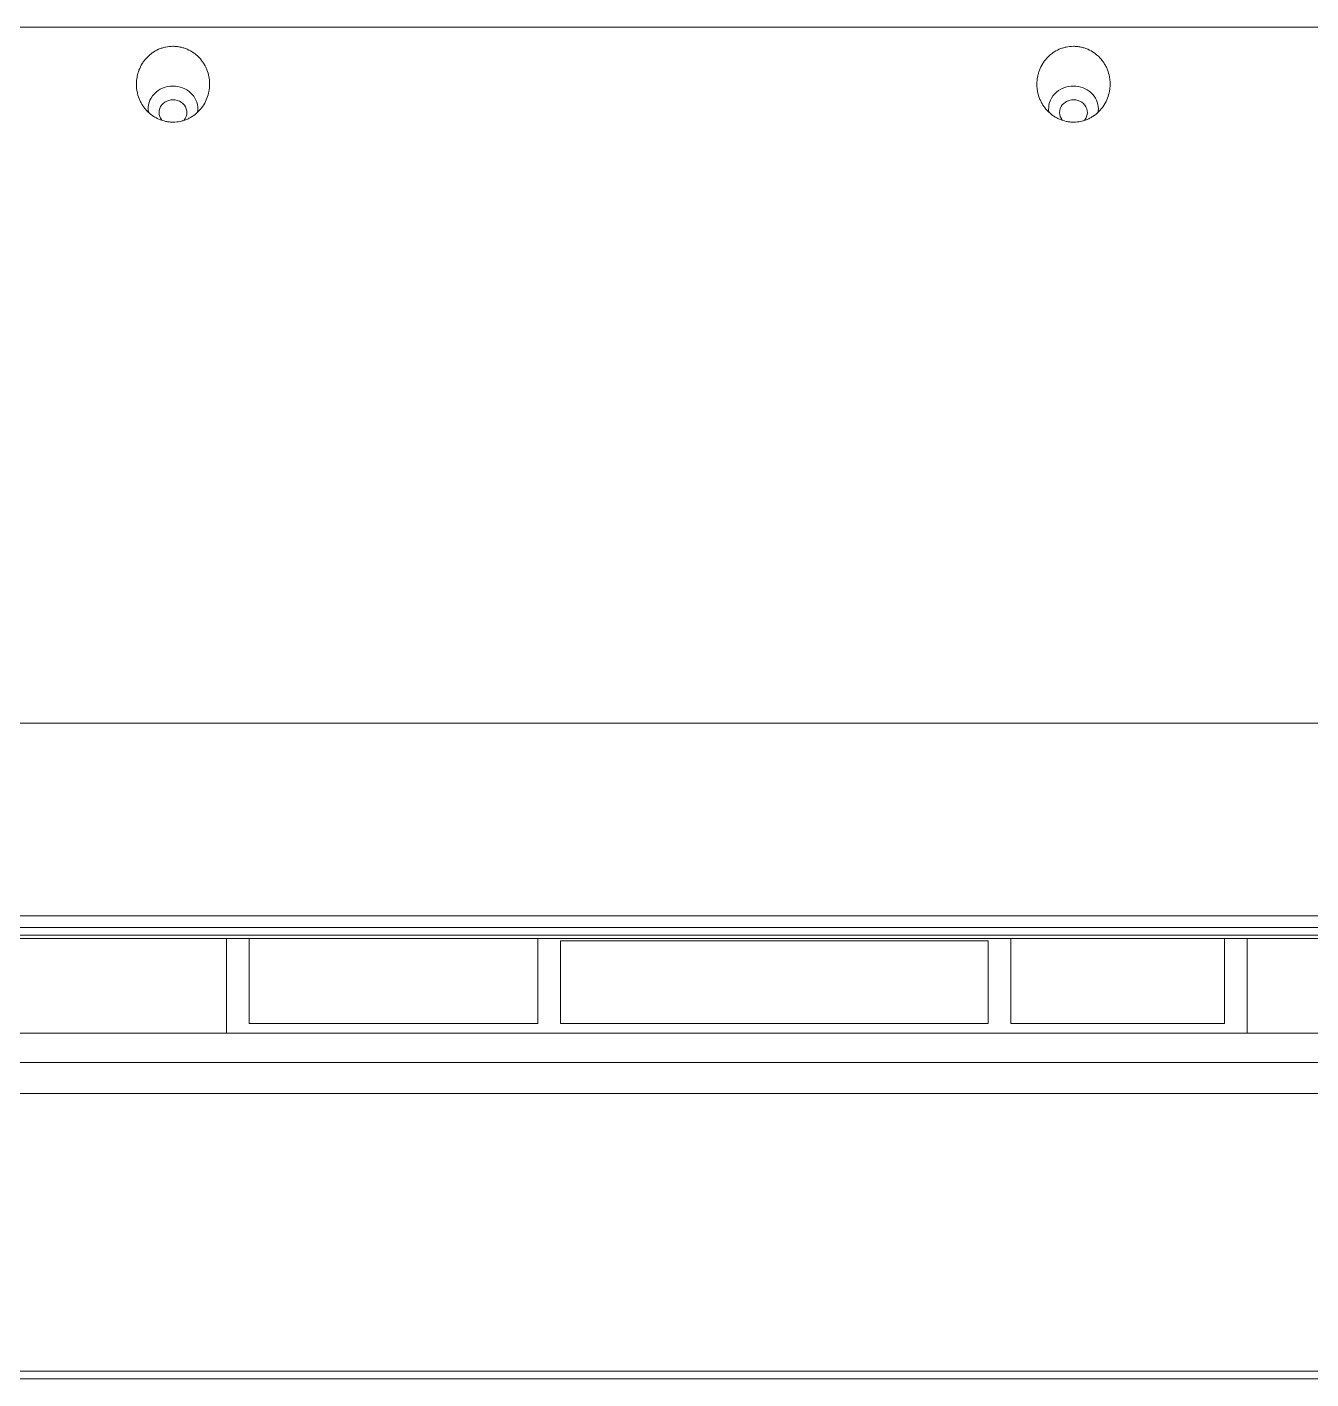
# Model space of a CAD drawing. Header units: inches. Extents: x 3778 to 56227, y -16914 to 35091.
# Drawn here: x 36409.96 to 36444.32, y -5230.45 to -5194.27 of the extents above; entities that cross this region are included whole.
import ezdxf

# ---------------------------------------------------------------- set-up
doc = ezdxf.new("R2010")
doc.units = ezdxf.units.IN
doc.header["$LTSCALE"] = 100
doc.header["$MEASUREMENT"] = 0
doc.layers.add('2-con', color=2, linetype='Continuous')
doc.layers.add('mark-B', color=2, linetype='Continuous', lineweight=20)

# ---------------------------------------------------------------- blocks, each defined once
blk = doc.blocks.new('무풍1way 일반')
at = {"layer": 'mark-B'}
for p, q in [((380.94, -399.523), (380.94, -402.051)), ((381.543, -402.051), (381.543, -399.778)), ((381.543, -399.778), (387.266, -399.778)), ((387.266, -402.051), (387.266, -399.778)), ((387.869, -399.778), (387.869, -401.987)), ((387.869, -399.778), (399.316, -399.778)), ((399.316, -401.987), (399.316, -399.778)), ((399.918, -399.778), (399.918, -402.051)), ((399.918, -399.778), (407.65, -399.778)), ((407.65, -399.778), (407.65, -402.051)), ((408.253, -402.051), (408.253, -399.524)), ((387.869, -401.987), (399.316, -401.987))]:
    blk.add_line(p, q, dxfattribs=at)
for centre, major_axis, start_param, end_param in [((385.586, -424.159), (0.372, 0), 2.493546, 6.283185), ((385.586, -424.159), (0.372, 0), 0, 0.633521), ((409.685, -424.159), (0.372, 0), 2.493546, 6.283185), ((409.685, -424.159), (0.372, 0), 0, 0.633521), ((385.586, -424.256), (-0.666, 0), 6.14093, 6.283185), ((385.586, -424.256), (-0.666, 0), 0, 1.5708), ((385.586, -424.256), (-0.666, 0), 1.570794, 3.290714), ((409.685, -424.256), (-0.666, 0), 6.14093, 6.283185), ((409.685, -424.256), (-0.666, 0), 0, 1.5708), ((409.685, -424.256), (-0.666, 0), 1.570794, 3.290714)]:
    blk.add_ellipse(centre, major_axis=major_axis, ratio=0.913545, start_param=start_param, end_param=end_param, dxfattribs=at)
for points, degree in [([(0, -390.265), (141.718, -390.265), (283.436, -390.265), (425.154, -390.265)], 3), ([(0, -390.265), (141.718, -390.265), (283.436, -390.265), (425.154, -390.265)], 3), ([(0, -399.521), (213.447, -399.52), (426.893, -399.523)], 2), ([(0, -399.521), (213.447, -399.52), (426.893, -399.523)], 2), ([(0, -402.344), (142.446, -402.344), (284.892, -402.344), (427.338, -402.344)], 3), ([(427.338, -402.661), (284.892, -402.661), (142.446, -402.661), (0, -402.661)], 3), ([(436.515, -407.818), (291.01, -407.818), (145.505, -407.818), (0, -407.818)], 3), ([(439.257, -426.445), (292.838, -426.445), (146.419, -426.445), (0, -426.445)], 3)]:
    blk.add_open_spline(points, degree=degree, dxfattribs=at)
for points, knots in [([(425.154, -390.476), (420.725, -390.476), (411.868, -390.476), (394.153, -390.476), (363.152, -390.476), (301.151, -390.476), (177.147, -390.476), (70.859, -390.476), (0, -390.476)], [0, 0, 0, 0, 0.03125, 0.0625, 0.125, 0.25, 0.5, 1, 1, 1, 1]), ([(425.154, -390.476), (420.725, -390.476), (411.868, -390.476), (394.153, -390.476), (363.152, -390.476), (301.151, -390.476), (177.147, -390.476), (70.859, -390.476), (0, -390.476)], [0, 0, 0, 0, 0.03125, 0.0625, 0.125, 0.25, 0.5, 1, 1, 1, 1]), ([(426.717, -397.903), (422.272, -397.899), (413.382, -397.903), (395.603, -397.901), (364.488, -397.902), (302.258, -397.902), (213.359, -397.903), (106.679, -397.903), (35.56, -397.903), (0, -397.903)], [0, 0, 0, 0, 0.03125, 0.0625, 0.125, 0.25, 0.5, 0.75, 1, 1, 1, 1]), ([(426.717, -397.903), (422.272, -397.899), (413.382, -397.903), (395.603, -397.901), (364.488, -397.902), (302.258, -397.902), (213.359, -397.903), (106.679, -397.903), (35.56, -397.903), (0, -397.903)], [0, 0, 0, 0, 0.03125, 0.0625, 0.125, 0.25, 0.5, 0.75, 1, 1, 1, 1]), ([(0, -398.738), (71.149, -398.738), (142.298, -398.738), (249.021, -398.738), (284.595, -398.738), (337.957, -398.738), (355.744, -398.738), (382.425, -398.738), (391.319, -398.738), (404.659, -398.738), (409.106, -398.738), (418, -398.738), (422.446, -398.738), (426.893, -398.738)], [0, 0, 0, 0, 0.5, 0.5, 0.75, 0.75, 0.875, 0.875, 0.9375, 0.9375, 0.96875, 0.96875, 1, 1, 1, 1]), ([(0, -398.738), (71.149, -398.738), (142.298, -398.738), (249.021, -398.738), (284.595, -398.738), (337.957, -398.738), (355.744, -398.738), (382.425, -398.738), (391.319, -398.738), (404.659, -398.738), (409.106, -398.738), (418, -398.738), (422.446, -398.738), (426.893, -398.738)], [0, 0, 0, 0, 0.5, 0.5, 0.75, 0.75, 0.875, 0.875, 0.9375, 0.9375, 0.96875, 0.96875, 1, 1, 1, 1]), ([(0, -402.051), (71.149, -402.051), (142.297, -402.051), (249.02, -402.051), (284.594, -402.051), (337.956, -402.051), (355.743, -402.051), (382.423, -402.051), (391.317, -402.051), (404.657, -402.051), (409.104, -402.051), (417.998, -402.051), (422.445, -402.051), (426.891, -402.051)], [0, 0, 0, 0, 0.5, 0.5, 0.75, 0.75, 0.875, 0.875, 0.9375, 0.9375, 0.96875, 0.96875, 1, 1, 1, 1]), ([(426.888, -402.138), (422.442, -402.138), (417.995, -402.138), (409.101, -402.138), (404.655, -402.138), (391.314, -402.138), (382.421, -402.138), (355.74, -402.138), (337.953, -402.138), (284.592, -402.138), (249.018, -402.138), (142.296, -402.138), (71.148, -402.138), (0, -402.138)], [0, 0, 0, 0, 0.03125, 0.03125, 0.0625, 0.0625, 0.125, 0.125, 0.25, 0.25, 0.5, 0.5, 1, 1, 1, 1]), ([(384.763, -424.364), (384.78, -424.336), (384.799, -424.309), (384.839, -424.257), (384.861, -424.232), (384.928, -424.16), (384.977, -424.117), (385.043, -424.07), (385.057, -424.06), (385.085, -424.043), (385.099, -424.034), (385.142, -424.01), (385.2, -423.98), (385.261, -423.956), (385.323, -423.936), (385.355, -423.928), (385.452, -423.907), (385.517, -423.9), (385.615, -423.899), (385.648, -423.901), (385.697, -423.906), (385.714, -423.908), (385.746, -423.913), (385.762, -423.916), (385.843, -423.933), (385.905, -423.953), (385.98, -423.986), (385.995, -423.993), (386.024, -424.007), (386.039, -424.015), (386.082, -424.039), (386.109, -424.057), (386.189, -424.113), (386.238, -424.156), (386.295, -424.215), (386.306, -424.228), (386.328, -424.252), (386.338, -424.265), (386.368, -424.304), (386.405, -424.357), (386.445, -424.427), (386.467, -424.471), (386.48, -424.501), (386.487, -424.516), (386.517, -424.593), (386.535, -424.655), (386.553, -424.75), (386.558, -424.783), (386.564, -424.847), (386.566, -424.88), (386.566, -424.978), (386.561, -425.043), (386.543, -425.138), (386.536, -425.17), (386.518, -425.233), (386.507, -425.264), (386.472, -425.355), (386.443, -425.413), (386.4, -425.482), (386.391, -425.496), (386.372, -425.523), (386.362, -425.536), (386.332, -425.575), (386.29, -425.625), (386.231, -425.681), (386.194, -425.712), (386.168, -425.733), (386.154, -425.743), (386.087, -425.79), (386.031, -425.822), (385.941, -425.862), (385.91, -425.874), (385.847, -425.894), (385.815, -425.902), (385.719, -425.923), (385.654, -425.93), (385.572, -425.93), (385.555, -425.929), (385.522, -425.928), (385.506, -425.927), (385.457, -425.922), (385.393, -425.912), (385.329, -425.895), (385.267, -425.876), (385.236, -425.864), (385.145, -425.825), (385.088, -425.793), (385.008, -425.737), (384.983, -425.717), (384.933, -425.674), (384.909, -425.651), (384.841, -425.581), (384.802, -425.529), (384.758, -425.461), (384.749, -425.447), (384.733, -425.418), (384.725, -425.404), (384.703, -425.36), (384.69, -425.33), (384.654, -425.24), (384.636, -425.178), (384.621, -425.098), (384.618, -425.081), (384.613, -425.049), (384.612, -425.033), (384.607, -424.984), (384.604, -424.92), (384.607, -424.839), (384.613, -424.79), (384.617, -424.758), (384.62, -424.742), (384.635, -424.661), (384.653, -424.599), (384.699, -424.478), (384.728, -424.42), (384.763, -424.364)], [0, 0, 0, 0, 0.015625, 0.015625, 0.03125, 0.03125, 0.0625, 0.0625, 0.070313, 0.070313, 0.078125, 0.078125, 0.09375, 0.109375, 0.109375, 0.125, 0.125, 0.15625, 0.15625, 0.171875, 0.171875, 0.179688, 0.179688, 0.1875, 0.1875, 0.21875, 0.21875, 0.226562, 0.226562, 0.234375, 0.234375, 0.25, 0.25, 0.28125, 0.28125, 0.289063, 0.289063, 0.296875, 0.296875, 0.3125, 0.328125, 0.335938, 0.335938, 0.34375, 0.34375, 0.375, 0.375, 0.390625, 0.390625, 0.40625, 0.40625, 0.4375, 0.4375, 0.453125, 0.453125, 0.46875, 0.46875, 0.5, 0.5, 0.507812, 0.507812, 0.515625, 0.515625, 0.53125, 0.546875, 0.554687, 0.554687, 0.5625, 0.5625, 0.59375, 0.59375, 0.609375, 0.609375, 0.625, 0.625, 0.65625, 0.65625, 0.664062, 0.664062, 0.671875, 0.671875, 0.6875, 0.703125, 0.703125, 0.71875, 0.71875, 0.75, 0.75, 0.765625, 0.765625, 0.78125, 0.78125, 0.8125, 0.8125, 0.820312, 0.820312, 0.828125, 0.828125, 0.84375, 0.84375, 0.875, 0.875, 0.882813, 0.882813, 0.890625, 0.890625, 0.90625, 0.921875, 0.929688, 0.929688, 0.9375, 0.9375, 0.96875, 0.96875, 1, 1, 1, 1]), ([(408.862, -424.364), (408.88, -424.336), (408.898, -424.309), (408.938, -424.257), (408.96, -424.232), (409.027, -424.16), (409.076, -424.117), (409.142, -424.07), (409.156, -424.06), (409.184, -424.043), (409.198, -424.034), (409.241, -424.01), (409.299, -423.98), (409.36, -423.956), (409.422, -423.936), (409.454, -423.928), (409.551, -423.907), (409.616, -423.9), (409.714, -423.899), (409.747, -423.901), (409.796, -423.906), (409.813, -423.908), (409.845, -423.913), (409.862, -423.916), (409.942, -423.933), (410.004, -423.953), (410.079, -423.986), (410.094, -423.993), (410.123, -424.007), (410.138, -424.015), (410.181, -424.039), (410.209, -424.057), (410.288, -424.113), (410.338, -424.156), (410.394, -424.215), (410.405, -424.228), (410.427, -424.252), (410.437, -424.265), (410.467, -424.304), (410.504, -424.357), (410.545, -424.427), (410.566, -424.471), (410.579, -424.501), (410.586, -424.516), (410.616, -424.593), (410.634, -424.655), (410.652, -424.75), (410.657, -424.783), (410.663, -424.847), (410.665, -424.88), (410.665, -424.978), (410.66, -425.043), (410.642, -425.138), (410.635, -425.17), (410.617, -425.233), (410.607, -425.264), (410.571, -425.355), (410.542, -425.413), (410.499, -425.482), (410.49, -425.496), (410.471, -425.523), (410.461, -425.536), (410.431, -425.575), (410.389, -425.625), (410.33, -425.681), (410.293, -425.712), (410.267, -425.733), (410.254, -425.743), (410.186, -425.79), (410.13, -425.822), (410.04, -425.862), (410.009, -425.874), (409.946, -425.894), (409.915, -425.902), (409.819, -425.923), (409.754, -425.93), (409.671, -425.93), (409.654, -425.929), (409.622, -425.928), (409.605, -425.927), (409.556, -425.922), (409.492, -425.912), (409.428, -425.895), (409.366, -425.876), (409.335, -425.864), (409.244, -425.825), (409.188, -425.793), (409.107, -425.737), (409.082, -425.717), (409.032, -425.674), (409.008, -425.651), (408.941, -425.581), (408.901, -425.529), (408.857, -425.461), (408.848, -425.447), (408.832, -425.418), (408.824, -425.404), (408.802, -425.36), (408.789, -425.33), (408.753, -425.24), (408.735, -425.178), (408.72, -425.098), (408.717, -425.081), (408.713, -425.049), (408.711, -425.033), (408.706, -424.984), (408.703, -424.92), (408.706, -424.839), (408.712, -424.79), (408.716, -424.758), (408.719, -424.742), (408.734, -424.661), (408.752, -424.599), (408.798, -424.478), (408.827, -424.42), (408.862, -424.364)], [0, 0, 0, 0, 0.015625, 0.015625, 0.03125, 0.03125, 0.0625, 0.0625, 0.070312, 0.070312, 0.078125, 0.078125, 0.09375, 0.109375, 0.109375, 0.125, 0.125, 0.15625, 0.15625, 0.171875, 0.171875, 0.179687, 0.179687, 0.1875, 0.1875, 0.21875, 0.21875, 0.226562, 0.226562, 0.234375, 0.234375, 0.25, 0.25, 0.28125, 0.28125, 0.289062, 0.289062, 0.296875, 0.296875, 0.3125, 0.328125, 0.335937, 0.335937, 0.34375, 0.34375, 0.375, 0.375, 0.390625, 0.390625, 0.40625, 0.40625, 0.4375, 0.4375, 0.453125, 0.453125, 0.46875, 0.46875, 0.5, 0.5, 0.507812, 0.507812, 0.515625, 0.515625, 0.53125, 0.546875, 0.554687, 0.554687, 0.5625, 0.5625, 0.59375, 0.59375, 0.609375, 0.609375, 0.625, 0.625, 0.65625, 0.65625, 0.664062, 0.664062, 0.671875, 0.671875, 0.6875, 0.703125, 0.703125, 0.71875, 0.71875, 0.75, 0.75, 0.765625, 0.765625, 0.78125, 0.78125, 0.8125, 0.8125, 0.820312, 0.820312, 0.828125, 0.828125, 0.84375, 0.84375, 0.875, 0.875, 0.882812, 0.882812, 0.890625, 0.890625, 0.90625, 0.921875, 0.929687, 0.929687, 0.9375, 0.9375, 0.96875, 0.96875, 1, 1, 1, 1])]:
    blk.add_open_spline(points, degree=3, knots=knots, dxfattribs=at)
blk = doc.blocks.new('dpdjzjs')
at = {"layer": 'mark-B', "rotation": 180}
blk.add_blockref('무풍1way 일반', (172794.415, 96209.727), dxfattribs=at)

msp = doc.modelspace()

# ---------------------------------------------------------------- block references
at = {"layer": '2-con'}
msp.add_blockref('dpdjzjs', (-135970.865, -101830.442), dxfattribs=at)

doc.saveas('drawing.dxf')
